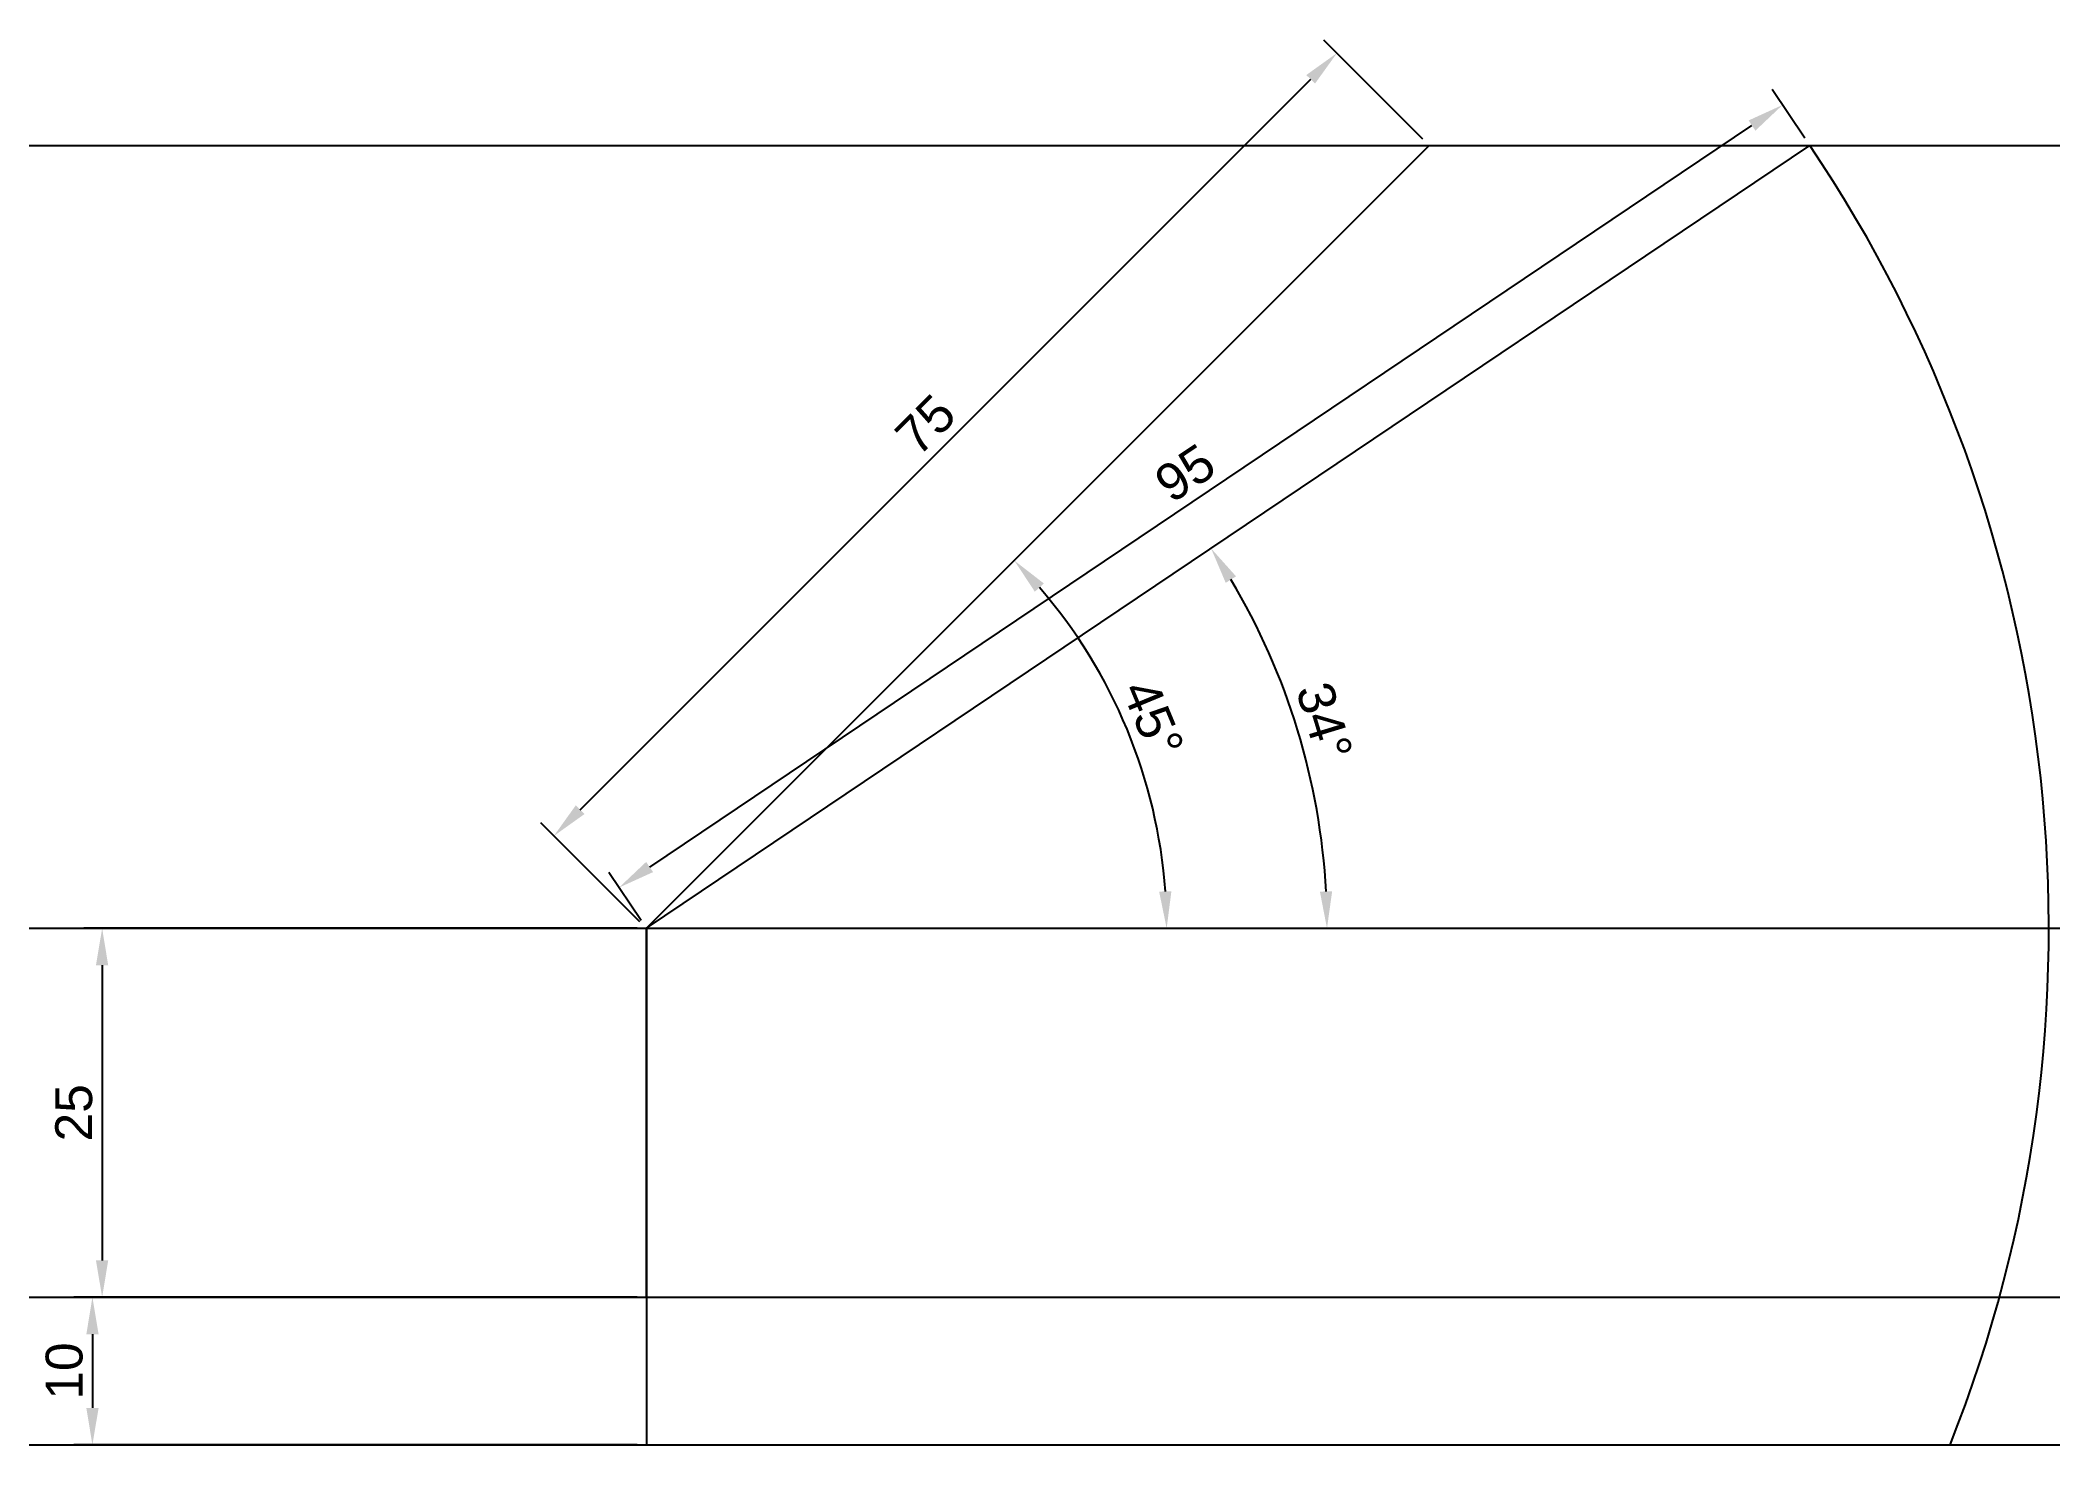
# Model space of a CAD drawing. Header units: millimetres. Extents: x 2292 to 3224, y 1698 to 4404.
# Drawn here: x 2758.3 to 2894.3, y 1697.8 to 1793 of the extents above.
import ezdxf

# ---------------------------------------------------------------- set-up
doc = ezdxf.new("R2010")
doc.units = ezdxf.units.MM
doc.styles.get("Standard").update_dxf_attribs({"font": 'arial.ttf'})
doc.dimstyles.new('ISO-25', dxfattribs={"dimtxt": 2.5, "dimasz": 2.5, "dimexe": 1.25, "dimexo": 0.625, "dimtad": 1, "dimtxsty": 'Standard', "dimcen": 2.5, "dimadec": 0, "dimazin": 0, "dimtfac": 1, "dimtmove": 0, "dimatfit": 3, "dimfxl": 1, "dimarcsym": 0})

# ---------------------------------------------------------------- blocks, each defined once
blk = doc.blocks.new('*D1')
at = {"color": 0, "lineweight": -2, "transparency": 16777216}
for p, q in [((2798.7, 1732.79), (2761.21, 1732.79)), ((2762.46, 1730.29), (2762.46, 1710.29)), ((2798.7, 1707.79), (2761.21, 1707.79))]:
    blk.add_line(p, q, dxfattribs=at)
at = {"color": 0, "transparency": 16777216}
for points in [[(2762.04, 1730.29), (2762.87, 1730.29), (2762.46, 1732.79)], [(2762.04, 1710.29), (2762.87, 1710.29), (2762.46, 1707.79)]]:
    blk.add_solid(points, dxfattribs=at)
at = {"layer": 'Defpoints', "color": 0, "transparency": 16777216}
for p in [(2799.33, 1732.79), (2762.46, 1707.79), (2799.33, 1707.79)]:
    blk.add_point(p, dxfattribs=at)
at = {"color": 0, "transparency": 16777216, "insert": (2760.55, 1720.29), "char_height": 2.5, "attachment_point": 5, "rotation": 90}
blk.add_mtext('25', dxfattribs=at)
blk = doc.blocks.new('*D2')
at = {"color": 0, "lineweight": -2, "transparency": 16777216}
for p, q in [((2798.7, 1707.79), (2760.55, 1707.79)), ((2761.8, 1705.29), (2761.8, 1700.29)), ((2798.7, 1697.79), (2760.55, 1697.79))]:
    blk.add_line(p, q, dxfattribs=at)
at = {"color": 0, "transparency": 16777216}
for points in [[(2761.39, 1705.29), (2762.22, 1705.29), (2761.8, 1707.79)], [(2761.39, 1700.29), (2762.22, 1700.29), (2761.8, 1697.79)]]:
    blk.add_solid(points, dxfattribs=at)
at = {"layer": 'Defpoints', "color": 0, "transparency": 16777216}
for p in [(2799.33, 1707.79), (2761.8, 1697.79), (2799.33, 1697.79)]:
    blk.add_point(p, dxfattribs=at)
at = {"color": 0, "transparency": 16777216, "insert": (2759.9, 1702.79), "char_height": 2.5, "attachment_point": 5, "rotation": 90}
blk.add_mtext('10', dxfattribs=at)
blk = doc.blocks.new('*D3')
at = {"color": 0, "lineweight": -2, "transparency": 16777216}
for p, q in [((2851.92, 1786.27), (2845.21, 1792.97)), ((2794.83, 1740.82), (2844.33, 1790.32)), ((2798.89, 1733.23), (2792.18, 1739.94))]:
    blk.add_line(p, q, dxfattribs=at)
at = {"color": 0, "transparency": 16777216}
for points in [[(2844.03, 1790.61), (2844.62, 1790.03), (2846.1, 1792.09)], [(2794.54, 1741.12), (2795.13, 1740.53), (2793.06, 1739.05)]]:
    blk.add_solid(points, dxfattribs=at)
at = {"layer": 'Defpoints', "color": 0, "transparency": 16777216}
for p in [(2846.1, 1792.09), (2852.36, 1785.82), (2799.33, 1732.79)]:
    blk.add_point(p, dxfattribs=at)
at = {"color": 0, "transparency": 16777216, "insert": (2818.24, 1766.91), "char_height": 2.5, "attachment_point": 5, "rotation": 45}
blk.add_mtext('75', dxfattribs=at)
blk = doc.blocks.new('*D4')
at = {"color": 0, "lineweight": -2, "transparency": 16777216}
for p, q in [((2877.8, 1786.34), (2875.59, 1789.62)), ((2799.55, 1736.94), (2874.22, 1787.19)), ((2798.98, 1733.31), (2796.78, 1736.58))]:
    blk.add_line(p, q, dxfattribs=at)
at = {"color": 0, "transparency": 16777216}
for points in [[(2873.99, 1787.53), (2874.45, 1786.84), (2876.29, 1788.58)], [(2799.31, 1737.29), (2799.78, 1736.6), (2797.47, 1735.55)]]:
    blk.add_solid(points, dxfattribs=at)
at = {"layer": 'Defpoints', "color": 0, "transparency": 16777216}
for p in [(2876.29, 1788.58), (2878.15, 1785.82), (2799.33, 1732.79)]:
    blk.add_point(p, dxfattribs=at)
at = {"color": 0, "transparency": 16777216, "insert": (2835.82, 1763.64), "char_height": 2.5, "attachment_point": 5, "rotation": 33.9343}
blk.add_mtext('95', dxfattribs=at)
blk = doc.blocks.new('*D5')
at = {"color": 0, "lineweight": -2, "transparency": 16777216}
blk.add_arc((2799.33, 1732.79), 35.24, 4.0656, 40.9344, dxfattribs=at)
at = {"color": 0, "transparency": 16777216}
for points in [[(2825.64, 1755.6), (2826.25, 1756.16), (2824.25, 1757.71)], [(2834.89, 1735.3), (2834.06, 1735.28), (2834.57, 1732.79)]]:
    blk.add_solid(points, dxfattribs=at)
at = {"layer": 'Defpoints', "color": 0, "transparency": 16777216}
for p in [(2852.36, 1785.82), (2833.37, 1741.91), (2799.33, 1732.79), (2799.33, 1732.79), (2874.33, 1732.79)]:
    blk.add_point(p, dxfattribs=at)
at = {"color": 0, "transparency": 16777216, "insert": (2833.64, 1747), "char_height": 2.5, "attachment_point": 5, "rotation": 292.5}
blk.add_mtext('45°', dxfattribs=at)
blk = doc.blocks.new('*D6')
at = {"color": 0, "lineweight": -2, "transparency": 16777216}
blk.add_arc((2799.33, 1732.79), 46.11, 3.1071, 30.8273, dxfattribs=at)
at = {"color": 0, "transparency": 16777216}
for points in [[(2838.57, 1756.2), (2839.27, 1756.64), (2837.58, 1758.53)], [(2845.78, 1735.3), (2844.95, 1735.28), (2845.43, 1732.79)]]:
    blk.add_solid(points, dxfattribs=at)
at = {"layer": 'Defpoints', "color": 0, "transparency": 16777216}
for p in [(2878.15, 1785.82), (2844.54, 1741.84), (2799.33, 1732.79), (2799.33, 1732.79), (2874.33, 1732.79)]:
    blk.add_point(p, dxfattribs=at)
at = {"color": 0, "transparency": 16777216, "insert": (2845.25, 1746.8), "char_height": 2.5, "attachment_point": 5, "rotation": 286.9672}
blk.add_mtext('34°', dxfattribs=at)

msp = doc.modelspace()

# ---------------------------------------------------------------- linework, layer by layer
for p, q in [((2799.327, 1732.792), (2852.36, 1785.825)), ((2799.327, 1732.792), (2878.147, 1785.825)), ((2799.327, 1707.792), (2799.327, 1732.792)), ((2799.327, 1732.792), (2799.327, 1697.792)), ((2799.327, 1732.792), (2874.327, 1732.792))]:
    msp.add_line(p, q)
for p in [(2852.36, 1785.825), (2799.327, 1732.792), (2608.294, 1707.792), (2799.327, 1697.792)]:
    msp.add_xline(p, (1, 0))
msp.add_arc((2799.327, 1732.792), 95, 338.38173, 33.93432)

# ---------------------------------------------------------------- dimensions: what is measured, and where the dimension line sits
for p2, distance, picture, middle in [((2852.36, 1785.825), 8.857, '*D3', (2818.24, 1766.912)), ((2878.147, 1785.825), 3.322, '*D4', (2835.821, 1763.642))]:
    dim = msp.add_aligned_dim(p1=(2799.327, 1732.792), p2=p2, distance=distance, dimstyle='ISO-25')
    dim.commit()
    dim.dimension.update_dxf_attribs({"geometry": picture, "text_midpoint": middle})
for base, line1, picture, middle in [((2833.366, 1741.912), ((2799.327, 1732.792), (2852.36, 1785.825)), '*D5', (2833.636, 1747.003)), ((2844.539, 1741.835), ((2799.327, 1732.792), (2878.147, 1785.825)), '*D6', (2845.247, 1746.802))]:
    dim = msp.add_angular_dim_2l(base=base, line1=line1, line2=((2799.327, 1732.792), (2874.327, 1732.792)), dimstyle='ISO-25')
    dim.commit()
    dim.dimension.update_dxf_attribs({"geometry": picture, "text_midpoint": middle})
for base, p1, p2, picture, middle in [((2762.456, 1707.792), (2799.327, 1732.792), (2799.327, 1707.792), '*D1', (2760.555, 1720.292)), ((2761.804, 1697.792), (2799.327, 1707.792), (2799.327, 1697.792), '*D2', (2759.902, 1702.792))]:
    dim = msp.add_linear_dim(base=base, p1=p1, p2=p2, angle=90, dimstyle='ISO-25')
    dim.commit()
    dim.dimension.update_dxf_attribs({"geometry": picture, "text_midpoint": middle})

doc.saveas('drawing.dxf')
